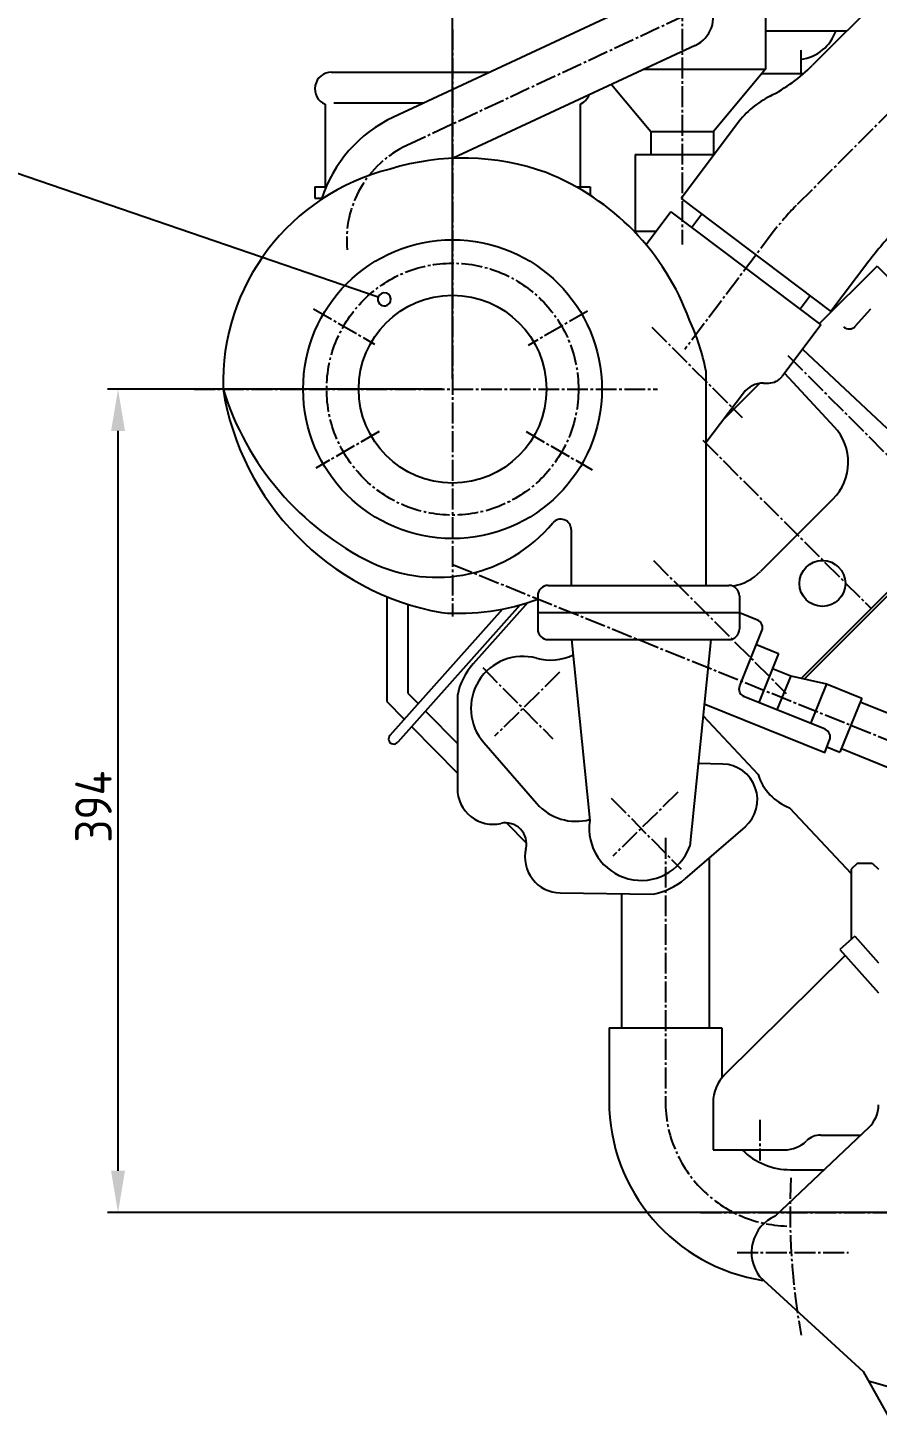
# Model space of a CAD drawing. Extents: x 332 to 10230, y 47 to 4650.
# Drawn here: x 2924 to 3332, y 3571 to 4233 of the extents above; entities that cross this region are included whole.
import ezdxf

# ---------------------------------------------------------------- set-up
doc = ezdxf.new("R2010")
doc.units = 0
doc.linetypes.add('GEN7', pattern=[13.75, 10, -1.25, 1.25, -1.25])
doc.layers.get('0').update_dxf_attribs({"linetype": 'CONTINUOUS'})
doc.layers.get('DEFPOINTS').update_dxf_attribs({"linetype": 'CONTINUOUS'})
for name, color, linetype in [('5', 3, 'CONTINUOUS'), ('WV-0', 7, 'CONTINUOUS'), ('WV-7', 4, 'GEN7')]:
    doc.layers.add(name, color=color, linetype=linetype)
doc.styles.get("Standard").update_dxf_attribs({"font": 'geniso.shx'})
doc.dimstyles.new('GEN-ISO', dxfattribs={"dimtxt": 3.5, "dimasz": 4, "dimexe": 1, "dimexo": 1, "dimgap": 0.6, "dimtad": 1, "dimtxsty": 'STANDARD', "dimcen": 0, "dimclrd": 256, "dimclre": 256, "dimclrt": 2, "dimazin": 3, "dimtp": 0.1, "dimtm": 0.1, "dimtfac": 0.71, "dimtdec": 3, "dimtmove": 0, "dimatfit": 3, "dimtzin": 0})

# ---------------------------------------------------------------- blocks, each defined once
blk = doc.blocks.new('*D74')
at = {"linetype": 'BYBLOCK'}
for p, q in [((143.876255, 2132.448774), (143.876255, 2470.59652)), ((633.876255, 2361.144106), (633.876255, 2470.59652)), ((163.876255, 2465.59652), (613.876255, 2465.59652))]:
    blk.add_line(p, q, dxfattribs=at)
for points in [[(163.876255, 2468.929853), (163.876255, 2462.263186), (143.876255, 2465.59652)], [(613.876255, 2468.929853), (613.876255, 2462.263186), (633.876255, 2465.59652)]]:
    blk.add_solid(points, dxfattribs=at)
at = {"layer": 'DEFPOINTS', "color": 0, "linetype": 'BYBLOCK'}
for p in [(633.876255, 2465.59652), (633.876255, 2356.144106), (143.876255, 2127.448774)]:
    blk.add_point(p, dxfattribs=at)
at = {"color": 2, "linetype": 'BYBLOCK', "insert": (388.876255, 2477.34652), "char_height": 17.5, "attachment_point": 5}
blk.add_mtext('490', dxfattribs=at)
blk = doc.blocks.new('*D84')
at = {"linetype": 'BYBLOCK'}
for p, q in [((3123.166012, 4059.439196), (2962.796627, 4059.439196)), ((2967.796627, 3684.939196), (2967.796627, 4039.439196)), ((3613.166012, 3664.939196), (2962.796627, 3664.939196))]:
    blk.add_line(p, q, dxfattribs=at)
for points in [[(2964.463294, 4039.439196), (2971.12996, 4039.439196), (2967.796627, 4059.439196)], [(2964.463294, 3684.939196), (2971.12996, 3684.939196), (2967.796627, 3664.939196)]]:
    blk.add_solid(points, dxfattribs=at)
at = {"layer": 'DEFPOINTS', "color": 0, "linetype": 'BYBLOCK'}
for p in [(2967.796627, 4059.439196), (3128.166012, 4059.439196), (3618.166012, 3664.939196)]:
    blk.add_point(p, dxfattribs=at)
at = {"color": 2, "linetype": 'BYBLOCK', "insert": (2956.046627, 3859.389427), "char_height": 17.5, "attachment_point": 5, "rotation": 90}
blk.add_mtext('394', dxfattribs=at)

msp = doc.modelspace()

# ---------------------------------------------------------------- linework, layer by layer
at = {"layer": '5'}
msp.add_lwpolyline([(3092.521862, 4103.459844, 1), (3098.43439, 4101.433885, 1), (3092.521862, 4103.459844), (2744.725188, 4222.634174), (2661.725188, 4222.634174)], format="xyb", dxfattribs=at)
at = {"layer": 'WV-0'}
for p, q in [((3379.001012, 4292.915196), (3300.697012, 4214.611196)), ((3231.827012, 4251.334196), (3099.927012, 4189.828196)), ((3278.166012, 4237.739196), (3278.166012, 4212.739196)), ((3278.166012, 4231.183196), (3317.269012, 4231.183196)), ((3244.505012, 4224.144196), (3128.493012, 4170.047196)), ((3295.166012, 4221.885196), (3295.166012, 4210.683196)), ((3070.208012, 4211.303196), (3145.980012, 4211.303196)), ((3220.046012, 4212.739196), (3278.166012, 4212.739196)), ((3278.166012, 4212.739196), (3253.166012, 4182.945196)), ((3276.441012, 4210.683196), (3296.475012, 4210.683196)), ((3204.320012, 4205.405196), (3223.166012, 4182.945196)), ((3067.056012, 4195.932196), (3067.056012, 4156.303196)), ((3071.231012, 4196.612196), (3114.475012, 4196.612196)), ((3189.276012, 4195.932196), (3189.276012, 4156.303196)), ((3264.759012, 4186.794196), (3237.677012, 4150.855196)), ((3223.166012, 4182.945196), (3253.166012, 4182.945196)), ((3223.166012, 4182.945196), (3223.166012, 4171.857196)), ((3253.166012, 4182.945196), (3253.166012, 4171.857196)), ((3215.666012, 4171.857196), (3215.666012, 4135.215196)), ((3215.666012, 4171.857196), (3253.503012, 4171.857196)), ((3062.166012, 4156.303196), (3062.166012, 4150.991196)), ((3062.166012, 4156.303196), (3067.559012, 4156.303196)), ((3062.166012, 4150.991196), (3065.575012, 4150.991196)), ((3187.548012, 4156.303196), (3194.166012, 4156.303196)), ((3194.166012, 4156.303196), (3194.166012, 4152.311196)), ((3232.863012, 4144.466196), (3220.933012, 4128.635196)), ((3232.863012, 4144.466196), (3304.740012, 4090.303196)), ((3237.677012, 4150.855196), (3309.554012, 4096.692196)), ((3247.660012, 4143.332196), (3242.845012, 4136.943196)), ((3214.996012, 4135.215196), (3225.891012, 4135.215196)), ((3331.611012, 4118.371196), (3304.057012, 4090.817196)), ((3327.650012, 4120.706196), (3309.554012, 4096.692196)), ((3331.611012, 4118.371196), (3412.221012, 4037.761196)), ((3299.571012, 4104.215196), (3294.757012, 4097.825196)), ((3328.571012, 4097.771196), (3321.210012, 4089.596196)), ((3304.740012, 4090.303196), (3286.077012, 4065.536196)), ((3295.897012, 4078.568196), (3336.378012, 4040.818196)), ((3249.625012, 4068.395196), (3249.625012, 3965.443196)), ((3287.223012, 4067.058196), (3311.091012, 4041.463196)), ((3275.474012, 4062.235196), (3257.593012, 4044.353196)), ((3277.138012, 4062.351196), (3279.688012, 4062.351196)), ((3267.554012, 4057.572196), (3249.625012, 4033.779196)), ((3310.485012, 4006.735196), (3275.777012, 3972.028196)), ((3380.245012, 4005.785196), (3295.394012, 3920.934196)), ((3380.235012, 4004.007196), (3296.834012, 3920.606196)), ((3184.995012, 3992.148196), (3184.995012, 3965.443196)), ((3096.699012, 3960.049196), (3096.699012, 3909.737196)), ((3168.995012, 3960.443196), (3168.995012, 3944.443196)), ((3173.995012, 3965.443196), (3260.625012, 3965.443196)), ((3265.625012, 3960.443196), (3265.625012, 3944.443196)), ((3152.048012, 3954.081196), (3098.115012, 3893.558196)), ((3160.563012, 3956.121196), (3101.848012, 3890.232196)), ((3106.699012, 3956.393196), (3106.699012, 3913.838196)), ((3164.228012, 3957.227196), (3137.972012, 3927.763196)), ((3168.995012, 3952.443196), (3265.625012, 3952.443196)), ((3173.995012, 3939.443196), (3260.625012, 3939.443196)), ((3185.185012, 3939.443196), (3193.922012, 3852.745196)), ((3251.902012, 3939.443196), (3241.921012, 3840.396196)), ((3273.846012, 3937.094196), (3284.414012, 3932.831196)), ((3284.414012, 3932.831196), (3274.923012, 3909.298196)), ((3281.509012, 3925.628196), (3290.246012, 3922.104196)), ((3290.246012, 3922.104196), (3283.661012, 3905.774196)), ((3290.246012, 3922.104196), (3307.401012, 3918.204196)), ((3106.699012, 3913.838196), (3111.683012, 3908.784196)), ((3130.459012, 3912.620196), (3130.459012, 3875.499196)), ((3307.401012, 3918.204196), (3299.769012, 3899.278196)), ((3307.401012, 3918.204196), (3324.308012, 3911.386196)), ((3096.699012, 3909.737196), (3105.016012, 3901.302196)), ((3324.308012, 3911.386196), (3313.857012, 3885.473196)), ((3323.605012, 3909.643196), (3343.757012, 3901.515196)), ((3115.201012, 3905.216196), (3130.624012, 3889.574196)), ((3248.217012, 3902.878196), (3274.651012, 3874.792196)), ((3108.534012, 3897.734196), (3130.459012, 3875.499196)), ((3143.094012, 3890.101196), (3168.533012, 3860.941196)), ((3307.594012, 3887.999196), (3313.857012, 3885.473196)), ((3314.560012, 3887.216196), (3336.894012, 3878.209196)), ((3245.931012, 3880.191196), (3257.656012, 3879.843196)), ((3130.459012, 3875.499196), (3130.459012, 3868.066196)), ((3289.603012, 3858.905196), (3319.268012, 3827.387196)), ((3154.007012, 3851.617196), (3163.581012, 3841.907196)), ((3268.354012, 3849.798196), (3239.495012, 3824.801196)), ((3251.166012, 3834.910196), (3251.166012, 3753.439196)), ((3322.268012, 3832.386196), (3319.268012, 3829.386196)), ((3319.268012, 3829.386196), (3319.268012, 3795.827196)), ((3322.268012, 3832.386196), (3329.366012, 3832.386196)), ((3329.366012, 3832.386196), (3332.366012, 3829.386196)), ((3179.698012, 3818.129196), (3224.247012, 3817.501196)), ((3209.166012, 3817.714196), (3209.166012, 3753.439196)), ((3320.943012, 3797.334196), (3313.795012, 3790.901196)), ((3320.943012, 3797.334196), (3332.366012, 3784.641196)), ((3316.371012, 3788.040196), (3258.673012, 3731.064196)), ((3313.795012, 3790.901196), (3332.366012, 3770.267196)), ((3203.166012, 3753.439196), (3257.166012, 3753.439196)), ((3203.166012, 3753.439196), (3203.166012, 3718.439196)), ((3257.166012, 3753.439196), (3257.166012, 3729.388196)), ((3253.024012, 3717.545196), (3253.024012, 3694.939196)), ((3327.672012, 3705.675196), (3282.833012, 3663.272196)), ((3304.756012, 3702.085196), (3323.876012, 3702.085196)), ((3253.024012, 3694.939196), (3287.257012, 3694.939196)), ((3290.166012, 3685.439196), (3306.274012, 3685.439196)), ((3275.333012, 3634.324196), (3325.017012, 3588.850196)), ((3325.017012, 3588.850196), (3352.876012, 3539.168196)), ((3327.540012, 3584.351196), (3354.714012, 3576.469196))]:
    msp.add_line(p, q, dxfattribs=at)
msp.add_lwpolyline([(3248.803012, 3908.689196), (3306.546012, 3885.402196), (3308.915012, 3891.276196, 0.414), (3306.702012, 3896.482196), (3268.065012, 3912.064196, -0.414), (3265.851012, 3917.270196), (3276.473012, 3943.609196, 0.414), (3274.260012, 3948.815196), (3265.625012, 3952.297196)], format="xyb", dxfattribs=at)
for centre, radius in [((3128.166012, 4059.439196), 71.622), ((3128.166012, 4059.439196), 45), ((3305.448012, 3966.343196), 11)]:
    msp.add_circle(centre, radius, dxfattribs=at)
for centre, radius, start, end in [((3238.166012, 4237.739196), 15, 295, 115), ((3292.166012, 4238.183196), 21, 278.213, 340.529), ((3070.166012, 4203.303196), 8, 90, 247.12), ((3244.128012, 4271.179196), 80, 296.908, 315), ((3186.166012, 4203.303196), 8, 292.88, 338.881), ((3300.697012, 4159.712196), 45, 116.908, 143), ((3127.398012, 4130.918196), 65, 115, 162.532), ((3123.753012, 4062.386196), 105.628, 103.966, 181.599), ((3133.107012, 4051.763196), 118.374, 70.316, 107.121), ((3128.877012, 4051.531196), 120.08, 19.933, 68.453), ((3447.445012, 4030.433196), 150, 135, 143), ((3145.314012, 4047.655196), 106.353, 11.245, 24.922), ((3318.238012, 4092.273196), 4, 228, 318), ((3279.688012, 4070.351196), 8, 270, 323), ((3146.173012, 4079.863196), 129.626, 189.065, 259.634), ((3149.965012, 4100.285196), 137.983, 197.219, 243.915), ((3277.138012, 4050.351196), 12, 90, 143), ((3292.807012, 4024.413196), 25, 315, 43), ((3120.632012, 4041.470196), 72.179, 244.258, 320.279), ((3179.995012, 3992.148196), 5, 0, 140.279), ((3258.099012, 3989.705196), 25, 280.067, 315), ((3131.112012, 4060.271196), 108.234, 265.621, 290.488), ((3173.995012, 3960.443196), 5, 90, 180), ((3260.625012, 3960.443196), 5, 0, 90), ((3173.995012, 3944.443196), 5, 180, 270), ((3260.625012, 3944.443196), 5, 270, 0), ((3161.863012, 3906.474196), 32, 138.295, 168.926), ((3161.863012, 3906.474196), 24.906, 74.659, 221.1), ((3175.066012, 3954.602196), 25, 254.659, 295.748), ((3099.982012, 3891.895196), 2.5, 138.295, 318.295), ((3257.149012, 3862.735196), 17.115, 310.898, 88.302), ((3298.508012, 3882.266196), 25, 197.395, 249.134), ((3147.574012, 3868.066196), 17.115, 180, 282.808), ((3187.372012, 3877.375196), 25, 221.1, 285.073), ((3153.585012, 3841.626196), 10, 346.385, 102.808), ((3218.544012, 3848.989196), 24.906, 171.326, 339.817), ((3179.939012, 3835.243196), 17.115, 166.385, 269.193), ((3218.544012, 3848.989196), 32, 280.267, 310.898), ((3272.024012, 3717.545196), 19, 134.64, 180), ((3290.166012, 3718.439196), 87, 180, 261.27), ((3317.366012, 3716.573196), 15, 313.4, 0), ((3304.756012, 3692.085196), 10, 90, 134.425), ((3290.166012, 3718.439196), 33, 225.408, 270), ((3287.257012, 3709.939196), 15, 270, 314.425), ((3290.502012, 3645.840196), 19.045, 113.746, 217.205)]:
    msp.add_arc(centre, radius, start, end, dxfattribs=at)
at = {"layer": 'WV-7'}
for p, q in [((3475.476012, 4329.993196), (3292.878012, 4147.396196)), ((3238.166012, 4287.047196), (3238.166012, 4128.703196)), ((3264.653012, 4250.090196), (3106.267012, 4176.233196)), ((3128.166012, 4231.788196), (3128.166012, 3950.447196)), ((3281.895012, 4134.761196), (3239.484012, 4078.480196)), ((3061.497012, 4097.930196), (3090.757012, 4081.037196)), ((3192.861012, 4096.790196), (3164.388012, 4080.352196)), ((3223.640012, 4089.163196), (3267.001012, 4045.802196)), ((3288.831012, 4075.591196), (3369.441012, 3994.981196)), ((3004.295012, 4059.439196), (3226.463012, 4059.439196)), ((3092.925012, 4039.092196), (3062.656012, 4021.617196)), ((3163.407012, 4039.092196), (3195.029012, 4020.836196)), ((3248.172012, 4034.933196), (3328.783012, 3954.322196)), ((3128.166012, 3975.424196), (3340.415012, 3889.826196)), ((3224.484012, 3977.303196), (3288.124012, 3913.664196)), ((3142.593012, 3926.017196), (3176.206012, 3891.927196)), ((3179.456012, 3923.821196), (3148.308012, 3893.108196)), ((3236.137012, 3866.336196), (3204.988012, 3835.623196)), ((3204.201012, 3863.535196), (3237.813012, 3829.446196)), ((3230.166012, 3844.394196), (3230.166012, 3718.439196)), ((3275.383012, 3709.310196), (3275.383012, 3689.936196)), ((3247.037012, 3664.939196), (4060.723012, 3664.939196)), ((3264.585012, 3645.840196), (3318.018012, 3645.840196))]:
    msp.add_line(p, q, dxfattribs=at)
msp.add_circle((3128.166012, 4059.439196), 60.35, dxfattribs=at)
for centre, radius, start, end in [((3127.398012, 4130.918196), 50, 115, 185.472), ((3377.731012, 4062.543196), 120, 135, 143), ((3290.166012, 3718.439196), 60, 180, 270), ((3618.166012, 3664.939196), 328.22, 177.099, 190.301)]:
    msp.add_arc(centre, radius, start, end, dxfattribs=at)

# ---------------------------------------------------------------- dimensions: what is measured, and where the dimension line sits
at = {"layer": '5'}
dim = msp.add_linear_dim(base=(3618.166012, 4397.586942), p1=(3128.166012, 4059.439196), p2=(3618.166012, 4288.134528), dimstyle='GEN-ISO', override={"dimscale": 5, "dimdec": 0, "dimpost": '<>', "dimtp": 0.2, "dimtm": 0.2, "dimtdec": 1}, dxfattribs=at)
dim.commit()
dim.dimension.update_dxf_attribs({"geometry": '*D74', "text_midpoint": (3373.166012, 4409.336942), "insert": (2984.289758, 1931.990422)})
dim = msp.add_linear_dim(base=(2967.796627, 4059.439196), p1=(3618.166012, 3664.939196), p2=(3128.166012, 4059.439196), angle=90, dimstyle='GEN-ISO', override={"dimscale": 5, "dimdec": 0, "dimpost": '<>'}, dxfattribs=at)
dim.commit()
dim.dimension.update_dxf_attribs({"geometry": '*D84', "text_midpoint": (2967.796627, 3859.389427), "dimtype": 160})

doc.saveas('drawing.dxf')
